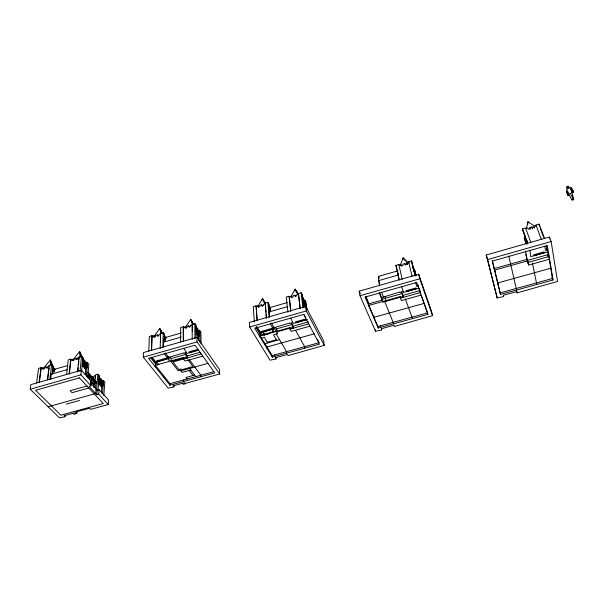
<?xml version="1.0" encoding="UTF-8"?>
<svg xmlns="http://www.w3.org/2000/svg" width="604" height="604" viewBox="0 0 604 604"><rect width="100%" height="100%" fill="white"/><g stroke="black" fill="none" stroke-linecap="round" stroke-linejoin="round"><path stroke-width="0.91" d="M183.291 341.109L183.314 326.688L180.672 327.451L180.619 341.955M169.981 385.216L148.554 358.331L194.994 345.194L214.752 372.917L169.981 385.216L170.003 383.706L155.379 365.314L183.465 357.432L183.465 358.957L185.058 361.094L202.785 356.133M183.495 341.381L183.306 327.058M183.654 381.456L183.654 379.946M185.186 383.457L219.682 374.004L219.531 369.489L196.972 337.342L143.473 352.57L143.291 357.168L168.161 388.123L173.892 386.915L173.907 385.11M190.781 369.988L182.114 372.389L180.347 370.078L178.112 370.697L171.098 361.547L171.136 358.504L170.124 357.175M163.571 377.175L163.601 375.658M164.273 341.313L164.409 334.14L163.186 332.494L160.573 333.242L160.211 348.606M165.337 339.463L164.764 336.836M165.549 339.403L165.602 336.813L166.41 337.9M162.861 347.912L163.186 332.494M163.525 346.787L163.616 342.083L166.44 337.236L181.23 332.993M160.573 342.325L160.566 333.612M155.334 366.839L155.462 362.272L169.414 358.346L165.315 352.985M151.883 336.118L153.824 335.892L153.793 336.994L155.53 336.496L155.56 335.386L157.297 334.888L157.267 335.998L159.003 335.499L159.033 334.389L160.77 333.891M151.438 350.177L151.891 335.748L149.301 336.496L148.803 351.015M151.649 350.448L152.095 336.39M527.851 224.114L527.926 221.698L534.963 226.455M567.692 191.551C569.519 200.649 563.434 188.418 568.998 188.033L568.439 187.331M75.643 413.476L76.859 413.144L75.764 412.034L89.603 408.236L90.675 409.361L108.282 404.529L108.592 400.022L99.124 389.671L97.214 390.199L90.683 383.095M103.835 395.446L104.832 382.038L103.533 380.596L103.133 380.709L102.801 385.088L101.85 387.156L100.974 386.19L101.117 384.355L101.933 384.129L102.801 385.088M101.389 393.129L101.985 385.314L103.208 384.974M102.529 393.989L103.533 380.596M100.098 385.224L100.241 383.389L101.057 383.163L101.366 379.131L100.498 378.164L100.181 382.189L99.222 384.257L100.098 385.224L101.057 383.163L100.181 382.189L99.366 382.415L99.222 384.257M100.966 381.751L100.853 383.215L101.729 384.182L101.948 381.252L101.283 380.226M98.037 390.071L99.184 375.726L97.863 374.253L95.417 374.948L94.919 380.882M98.339 383.291L99.305 381.215L99.622 377.183L98.746 376.209L99.184 375.726M108.282 404.529L98.769 394.216L99.124 389.671M99.539 378.285L100.211 379.312L99.977 382.249L99.101 381.275M96.089 388.976L95.719 393.529L48.124 406.749M87.633 377.221L93.99 384.167L94.171 381.932L87.837 374.978L88.252 374.865L95.923 383.291L96.58 383.11L96.67 381.992L87.64 372.041M96.549 390.426L97.863 374.253M98.769 394.216L96.851 394.752L97.214 390.199M403.042 259.41L403.17 257.817L408.145 262.8M95.379 378.338L95.387 375.311M95.47 388.878L95.923 383.291M93.363 386.794L93.575 384.287L91.03 381.509M94.103 387.572L94.586 381.819L94.171 381.932M96.851 394.752L89.082 386.356L91.023 385.813L91.415 381.237L81.359 370.252L30.857 384.627L30.2 389.233L59.532 417.892L65.005 416.745L65.202 414.94M90.328 385.058L90.728 380.482M88.048 377.107L88.252 374.865M86.304 376.277L87.542 362.725L85.753 363.238M87.686 377.817L88.909 364.25L87.542 362.725M85.156 362.272L85.874 363.359L85.594 366.318L84.673 365.292M84.522 362.664L86.183 362.189L85.806 366.258L84.794 368.357L85.715 369.369L85.24 374.548M85.715 369.369L86.719 367.277L87.127 362.845M83.314 360.218L84.031 361.305L83.745 364.272L82.816 363.238M84.341 360.135L83.956 364.212L82.944 366.311L83.873 367.33L84.877 365.239L85.262 361.162L84.341 360.135L82.68 360.618M84.794 368.357L84.968 366.492L84.047 365.473L84.877 365.239L83.956 364.212L83.118 364.446L82.944 366.311M81.631 371.173L82.944 357.583L81.548 356.028L79.041 356.745L77.501 372.132M82.008 365.284L83.027 363.178L83.42 359.108L82.491 358.074L82.944 357.583M80.038 371.475L81.548 356.028M76.859 413.144L77.033 411.339M91.023 385.813L80.913 374.85L81.359 370.252M77.833 371.452L78.21 367.7M78.49 364.884L78.867 361.132M79.049 359.252L79.003 357.115M568.613 194.118L571.965 199.924L572.69 200.113C574.736 198.565 570.712 195.968 570.757 194.058M70.676 359.516L72.571 359.297L72.457 360.407L74.126 359.924L74.239 358.814L75.9 358.338L75.787 359.448L77.455 358.965L77.569 357.855L79.237 357.379M69.143 373.748L70.713 359.146L68.222 359.863L66.621 374.404M69.385 374.004L70.91 359.773M54.307 371.256L54.617 368.666L55.583 369.678M294.88 290.69L295.069 289.12L298.384 294.193M52.14 374.291L53.144 366.16L51.695 364.635L49.226 365.344L47.369 379.946M53.522 368.765L52.948 371.792L53.658 367.655L52.691 366.643M54.005 372.056L54.277 369.837L53.318 368.825M49.875 379.176L51.695 364.635M50.698 379.267L51.325 374.186L55.508 369.052L67.633 365.579M52.276 369.98L52.873 368.38M47.724 379.304L48.63 372.192M48.856 370.411L49.196 367.745M40.974 368.078L42.854 367.859L42.71 368.969L44.349 368.493L44.5 367.383L46.138 366.915L45.995 368.025L47.633 367.549L47.776 366.439L49.181 365.714M262.257 300.128L262.468 298.565L265.299 303.578M39.056 382.309L41.027 367.708L38.573 368.417L36.58 382.959M39.305 382.558L41.223 368.327M572.048 199.841L572.826 198.995L573.317 199.63M159.524 329.837L159.788 328.297L162.25 333.317M573.294 199.177L573.8 199.184L573.219 199.743M526.477 228.697L527.926 221.698M568.243 187.519C568.636 186.817 567.669 187.376 566.899 187.308C566.19 188.629 568.198 189.467 568.998 188.033M414.638 275.122L415.001 273.71L413.959 269.331L414.45 269.188L416.171 275.552M572.652 191.332L572.788 192.487L573.302 191.581M269.527 316.609L269.135 311.928L270.592 307.361L287.172 302.604M303.299 304.748L304.008 302.634L302.914 297.402L303.774 302.702L303.518 300.498M306.945 309.414L306.077 302.219L305.163 300.46L304.703 300.588L305.231 304.997L304.529 307.104L303.91 305.926L304.62 303.82L304.137 299.773L304.748 300.958M302.302 301.668L302.778 300.256L302.159 299.063L302.627 298.935M302.921 302.861L303.397 301.449L302.461 301.713M573.362 191.936L573.453 191.521M400.256 265.201L403.17 257.817L404.038 259.124M201.094 343.993L200.906 332.26L199.773 330.614L199.335 330.743L199.396 335.16L198.542 337.266L197.772 336.171L198.633 334.065L198.573 330.003L199.335 331.105M164.099 341.2L164.703 339.795L164.786 335.726L163.971 334.631M100.974 386.19L101.933 384.129L102.235 380.105L103.103 381.071M290.924 296.813L295.069 289.12L296.594 291.709L295.952 290.471M257.968 306.303L262.468 298.565L265.398 303.789L263.518 304.288L263.608 305.39L261.774 305.918L261.691 304.816L259.863 305.337L259.947 306.447L258.119 306.968L258.036 305.866L256.043 306.1M568.228 188.033L567.556 188.803M568.643 187.353L568.47 186.274L567.843 186.138L566.537 187.097L566.726 187.55M185.02 327.942L190.773 319.32L193.356 324.356M153.65 337.024L159.788 328.297L161.344 333.68M72.676 360.324L79.675 351.49L83.609 360.55M43.012 368.908L50.358 359.976L54.103 369.014M572.947 192.427L573.287 190.932L572.615 191.37L570.81 189.165M573.098 199.501L573.8 199.184M567.45 190.879L568.53 194.186C575.635 191.657 568.817 191.226 571.777 187.987L570.418 187.195L568.991 187.648M570.757 189.203L570.523 188.561M568.281 194.556L568.651 195.583L567.662 194.956M265.186 303.91L263.586 300.55M297.417 293.499L296.285 291.105L298.066 293.838M404.476 259.894L407.919 263.012M50.819 364.771L50.917 362.015L53.952 369.331M80.377 356.254L80.309 353.521L83.495 360.852M161.834 332.766L160.626 330.305L161.63 332.88M191.498 321.441L192.963 323.789M567.73 191.528L566.673 191.944M573.453 199.078L572.909 195.953L572.396 195.9M166.674 358.919L158.074 361.539L157.448 360.747M198.399 349.995L189.648 352.653L189.06 351.838L197.931 349.346M262.748 332.079L271.83 329.331M305.247 319.924L296.005 322.725L295.53 321.856L304.877 319.222L305.337 320.097M416.118 288.72L406.349 291.679L406.001 290.743L415.854 287.972L416.186 288.908M544.249 252.661L533.845 255.802L533.657 254.797L544.106 251.853L544.279 252.865M196.073 337.712L195.938 325.065L194.775 323.389L192.125 324.152L192.238 339.501M269.656 313.038L268.901 304.069L267.897 302.31L265.148 303.102L266.379 318.406M303.593 307.111L302.106 294.518L301.169 292.714L298.376 293.521L300.135 308.81M399.048 279.78L395.899 265.405L398.829 264.567L402.151 279.312M412.087 276.481L408.614 261.743L411.558 260.898L415.19 275.349M527.458 243.54L522.49 228.916L525.593 228.025L530.916 242.665M536.216 226.417L535.967 225.035L539.093 224.129L544.612 238.489M183.51 327.338L185.269 326.832L186.251 328.221M189.769 327.209L188.795 325.813L187.029 326.326L187.029 327.428L185.269 327.934L185.269 326.832M192.374 331.354L192.321 324.801L190.554 325.307L190.562 326.417L188.795 326.923L188.795 325.813M289.135 296.564L291.151 296.33L291.943 297.817M295.643 296.753L294.858 295.258L293 295.794L293.121 296.896L291.264 297.432L291.151 296.33M300.18 308.176L298.58 294.186L296.715 294.722L296.843 295.824L294.978 296.36L294.858 295.258M401.562 266.281L400.981 264.688L398.912 264.929M405.465 265.164L404.891 263.563L402.936 264.122L403.185 265.216L401.222 265.783L400.981 264.688M404.891 263.563L405.141 264.658L407.104 264.091L406.847 262.997L408.81 262.43M530.252 229.263L529.934 227.534L532.011 226.938L532.418 228.025L534.495 227.421L534.087 226.341L536.103 225.39M52.737 366.273L53.144 366.16M163.978 334.261L164.409 334.14M195.938 325.065L195.5 325.194L195.545 329.625L196.096 330.803L196.285 327.783M268.448 304.205L268.901 304.069M301.638 294.654L302.106 294.518M411.739 262.966L412.23 262.823M523.019 231.34L523.54 231.196M82.31 359.924L82.725 359.803M163.933 336.481L164.363 336.353M195.522 327.406L195.96 327.277M269.09 306.273L268.629 306.409L268.478 304.567C269.958 305.903 269.346 313.099 269.067 307.647M412.253 265.156L412.743 265.013M269.233 306.84L269.92 311.022L269.256 309.86M302.43 297.311L303.163 301.517L302.279 298.119M397.87 270.849L378.572 276.383L378.595 280.633L379.591 285.669M196.066 327.844L197.055 328.893M52.593 370.607L52.186 370.72L53.152 371.732M164.326 338.58L163.888 338.701L164.703 339.795L163.835 340.044L164.658 341.132M195.545 329.625L195.99 329.497M413.264 267.217L412.774 267.353L413.227 268.637L412.879 267.172M303.661 299.69L304.393 303.88L303.774 302.702M82.189 363.419L83.027 363.178M198.588 331.105L198.406 334.125L197.644 333.023M398.58 273.922L398.089 274.065L398.157 275.047L399.267 280.075M524.347 238.142L524.853 237.999L524.597 236.647L524.989 237.734L524.725 236.375M196.209 332.102L197.093 331.853L197.863 332.955L197.002 335.069L196.232 333.959L197.093 331.853L197.04 327.791L197.81 328.901L197.863 332.955L196.979 333.212M413.423 269.98L414.118 271.181L413.166 267.164M51.325 374.186L67.097 369.671M163.616 342.083L181.238 337.047M269.135 311.928L287.693 306.621M398.157 275.047L378.595 280.633L379.576 283.072M86.923 365.058L87.338 364.937M199.365 332.947L199.803 332.819M304.967 302.785L305.428 302.657M414.48 271.513L414.971 271.377M84.968 366.492L85.806 366.258L86.719 367.277M414.314 272.517L415.001 273.71L415.492 273.567M85.889 367.511L87.142 367.156M199.833 335.039L198.633 334.065L197.75 334.314L197.772 336.171M305.7 304.861L305.231 304.997L304.62 303.82L303.691 304.084L303.91 305.926M276.013 358.935L275.341 357.825L287.481 354.495L288.138 355.613L324.227 345.352L323.631 340.852L305.737 306.379L249.339 322.438L249.626 327.021L270.041 360.203L276.013 358.935L275.854 357.13M359.214 291.158L418.7 274.224L431.46 311.173L432.562 315.666L394.518 326.47L394.034 325.269L381.26 328.772L381.766 329.965L375.545 331.286L360.014 295.726L359.214 291.158L360.316 293.703M517.205 292.857L516.926 291.566L503.396 295.273L503.706 296.556L497.183 297.953L486.22 255.009L549.383 237.025L551.142 241.54L557.56 281.411L517.205 292.857L516.609 291.068M30.2 389.233L80.913 374.85M143.291 357.168L197.032 341.932L219.682 374.004M249.626 327.021L306.288 310.954L324.227 345.352M360.014 295.726L419.795 278.776L432.562 315.666M497.183 297.953L487.654 259.539L551.142 241.54M95.606 375.56L93.975 376.013L93.884 377.115L92.253 377.576L92.352 376.473L93.454 377.696M154.209 360.686L154.647 360.565L152.012 357.228M168.191 356.745L166.878 357.115L164.296 353.755M258.973 331.158L259.426 331.03L256.836 326.741M273.695 327.006L272.313 327.398L270.207 323.789M418.489 286.198L417.002 286.613L415.605 282.664M154.835 361.479L183.48 352.955L183.759 353.332L186.41 352.585M259.486 332.011L289.724 323.027L289.943 323.427L292.736 322.642M381.569 297.629L399.946 291.974L400.112 292.404L403.057 291.573M98.595 378.036L99.011 377.923M198.512 350.154L186.998 353.393L183.759 348.244M274.692 328.719L259.999 332.857L260.332 337.417M307.444 319.508L293.212 323.51L290.72 317.991M546.394 245.858L547.42 251.981L530.72 256.677L530.055 250.282M171.136 358.504L186.07 354.306L186.077 357.341L186.863 358.414M379.606 292.804L382.196 299.154L402.166 293.536L402.83 296.556L382.793 302.174L379.214 292.63M382.241 300.052L368.682 303.865L365.526 296.504M495.046 271.634L494.08 268.621L527.103 259.343L525.51 251.234M168.886 360.422L169.324 360.301L168.108 358.716M185.081 352.962L187.255 355.907L200.135 352.291M256.375 326.87L261.358 335.107L276.013 330.992L271.355 322.974M291.339 323.034L293.083 326.198L308.463 321.879M401.584 291.989L402.86 295.379L420.022 290.562M549.587 259.169L528.696 265.005L527.088 260.505L547.873 254.669L548.726 256.911M290.124 328.161L289.807 327.587L260.218 335.892L272.2 355.597L272.321 357.107L319.418 344.174L303.729 314.435L254.767 328.282L272.321 357.107M400.376 297.243L400.142 296.624L368.961 305.375L378.323 327.995L427.889 314.382L427.526 312.88L378.036 326.492M98.49 381.449L99.305 381.215M264.99 334.858L269.988 333.461M171.098 361.547L186.077 357.341M292.457 327.511L292.132 324.476L276.406 328.901L276.677 331.936L292.457 327.511L293.091 328.659M86.953 386.001L70.155 390.712L72.057 392.683L88.803 388.002M201.253 353.974L173.023 361.97L178.822 369.557L181.057 368.938L181.645 369.716L192.91 366.59L187.852 359.75M289.807 327.587L289.965 329.112L308.697 323.857M400.142 296.624L400.467 298.142L420.225 292.608L419.146 288.078L403.404 292.502L401.728 286.583M528.696 265.005L528.175 262.355L549.142 256.481L547.42 251.981M93.575 384.287L94.398 384.053M261.585 338.142L264.333 337.372L267.685 342.936M102.967 382.891L103.375 382.777M309.92 326.175L291.241 331.4L289.965 329.112M421.101 295.092L401.403 300.596L400.467 298.142M267.285 342.272L276.413 339.727M264.96 343.691L279.546 339.629M180.936 370.848L207.935 363.359M314.541 333.778L266.96 346.983L267.081 348.5M374.072 317.259L424.182 303.359L424.536 304.869M66.38 404.106L79.539 400.46M194.601 375.107L185.987 377.477L187.142 378.987M170.003 383.706L213.846 371.649M272.2 355.597L319.222 342.664L317.523 339.433M528.16 263.503L527.639 260.845L494.563 270.131L500.089 292.925L552.501 278.504L549.164 258.542M500.565 294.42L553.06 279.999L547.315 245.534L492.479 261.049L500.565 294.42L500.089 292.925M573.287 190.932L571.626 188.184M568.651 195.583L568.009 195.394M573.136 199.343C571.384 200.664 572.486 198.512 573.324 199.547M65.005 416.745L64.039 415.779L74.964 412.781L75.923 413.755L73.899 414.306L72.941 413.34M42.854 367.859L44.084 369.119M41.027 367.708L42.008 368.719M46.138 366.915L47.361 368.176M50.419 361.471L51.415 362.521M70.713 359.146L71.657 360.18M87.973 375.545L89.785 377.53M91.597 379.516L94.013 382.166M72.571 359.297L73.748 360.588M87.829 372.623L91.536 376.707M88.139 373.823L96.58 383.11M75.9 358.338L77.078 359.629M97.508 378.655L98.83 380.127M86.183 362.189L87.097 363.208M79.826 352.97L80.777 354.042M173.892 386.915L173.069 385.873L184.613 382.709L185.42 383.751L183.284 384.34L182.476 383.298M150.351 357.394L155.417 363.789M151.574 357.357L157.652 365.035M156.768 361.902L158.95 364.673M166.183 358.285L166.795 359.078M151.891 335.748L152.729 336.836M153.824 335.892L154.866 337.251M157.297 334.888L158.331 336.254M164.492 339.856L165.307 340.943M189.218 370.426L193.046 375.537M189.626 368.44L195.734 376.624M160.196 329.724L161.049 330.856M183.465 357.432L183.865 357.968M189.618 359.984L200.845 375.22L200.868 376.73M183.314 326.688L184.099 327.806M196.096 330.803L196.874 331.913L196.836 328.961M195.5 325.564L196.27 326.681L196.323 330.743M191.294 320.739L192.095 321.894M296.073 291.226L297.855 293.959M255.945 327.511L260.105 334.374M274.412 354.986L274.888 355.786M262.234 331.234L264.099 334.337M296.285 291.105L298.074 294.133M297.047 292.472L297.946 293.997M276.806 340.392L273.514 334.797L277.666 333.635L276.677 331.936M258.036 305.866L258.889 307.323M271.43 328.644L273.257 331.77M276.285 334.027L286.553 351.649L286.696 353.159M275.583 327.474L277.062 330.041M261.691 304.816L262.536 306.281M263.231 299.931L263.925 301.147M270.471 308.07L269.807 306.908L270.154 310.954M263.374 300.671L265.088 303.699M295.703 330.479L304.642 346.673L304.816 348.183M303.872 314.269L305.82 317.953M301.683 295.016L302.294 296.209M191.913 322.264L192.759 323.91M571.92 191.974L572.668 195.862M80.105 353.634L81.525 356.896M378.323 327.995L365.02 297.1L416.662 282.491L427.889 314.382M365.948 296.632L368.055 301.532M380.361 325.85L380.724 326.704M50.721 362.128L52.065 365.375M52.744 367.006L53.748 369.444M384.74 301.63L393.491 323.193M381.562 292.245L383.517 297.077M384.974 296.67L386.198 301.215M540.286 228.387L541.116 230.562M541.441 231.4L543.683 237.251M546.446 248.282L547.081 249.95L545.51 250.396L544.778 246.122M535.967 225.035L541.463 239.667M551.346 269.731L550.78 268.229L497.673 282.966L498.157 284.469M551.943 277.017L553.06 279.999M405.329 298.867L412.517 318.602M529.934 227.534L530.342 228.622L528.266 229.218L527.858 228.131L525.722 228.387M395.899 265.405L396.609 267.323M191.702 321.328L192.623 323.835M190.773 319.32L192.721 324.635M526.711 239.901L527.662 242.521M522.49 228.916L527.73 243.299M524.853 237.999L527.066 244.084M526.235 243.367L524.212 237.787L526.137 244.024M536.775 284.476L532.479 263.208M527.103 259.343L528.175 262.355M406.847 262.997L407.421 264.597M408.614 261.743L409.067 263.027M418.044 284.937L418.262 285.571M421.365 295.356L424.182 303.359M424.484 304.22L427.224 312.011M413.604 268.433L414.05 269.694M516.586 290.018L508.764 255.975M486.22 255.009L487.654 259.539M160.626 330.305L161.366 332.842M379.048 278.165L378.572 276.383L378.942 278.233M492.154 260.671L494.08 268.621M418.7 274.224L419.795 278.776M420.376 292.072L420.739 293.574M414.45 269.188L415.914 275.371M411.558 260.898L415.159 276.149M412.275 264.612L412.532 265.707M413.521 269.784L413.868 271.249M402.86 295.379L403.359 297.644M396.692 267.685L397.077 269.444M397.462 271.196L398.044 273.831M393.144 322.332L393.446 323.842M382.196 299.154L382.642 301.419M525.85 254.216L527.088 260.505M524.197 233.65L524.332 235.288M381.418 328.168L381.766 329.965M373.785 315.756L374.352 318.776M375.212 329.49L375.545 331.286M368.402 302.355L369.24 306.892M532.011 226.938L532.328 228.667M534.087 226.341L534.397 228.07M539.093 224.129L539.455 226.213M547.873 254.669L548.319 257.312M549.383 237.025L549.685 238.882M305.163 300.46L306.137 308.493M305.737 306.379L306.288 310.954M301.169 292.714L302.974 308.063M293.083 326.198L293.325 328.47M289.293 296.858L290.766 310.856M290.698 311.49L289.097 296.194L286.319 296.994L287.889 312.351M80.309 353.521L80.664 357.009M79.675 351.49L80.241 357.039M273 328.75L273.325 332.525M267.897 302.31L269.18 317.674M265.579 306.56L266.024 312.162M266.175 314.035L266.477 317.764M263.986 332.827L264.212 335.854M261.192 332.842L261.358 335.107M256.217 306.394L257.213 320.399M257.04 320.112L256.013 305.73L253.28 306.522L254.329 321.894M50.917 362.015L51.061 365.541M50.358 359.976L50.54 364.763M199.773 330.614L199.939 342.317M198.512 335.416L198.588 340.709M196.972 337.342L197.032 341.932M194.775 323.389L194.926 338.791M187.255 355.907L187.255 358.187M79.411 377.885L35.576 390.282L60.876 415.182L103.239 403.548L79.411 377.885"/></g></svg>
